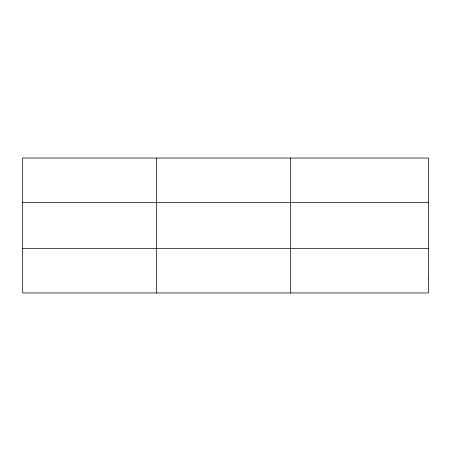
<?xml version="1.0" encoding="UTF-8"?>
<svg xmlns="http://www.w3.org/2000/svg" width="451" height="451" viewBox="0 0 451 451"><rect width="100%" height="100%" fill="white"/><g stroke="black" fill="none" stroke-linecap="round" stroke-linejoin="round"><path stroke-width="0.68" d="M156.497 158.03L156.497 292.97M290.444 158.03L290.444 292.97M22.55 202.561L428.45 202.561M22.55 248.439L428.45 248.439M428.45 278.126L428.45 292.97L22.55 292.97L22.55 158.03L428.45 158.03L428.45 278.126"/></g></svg>
